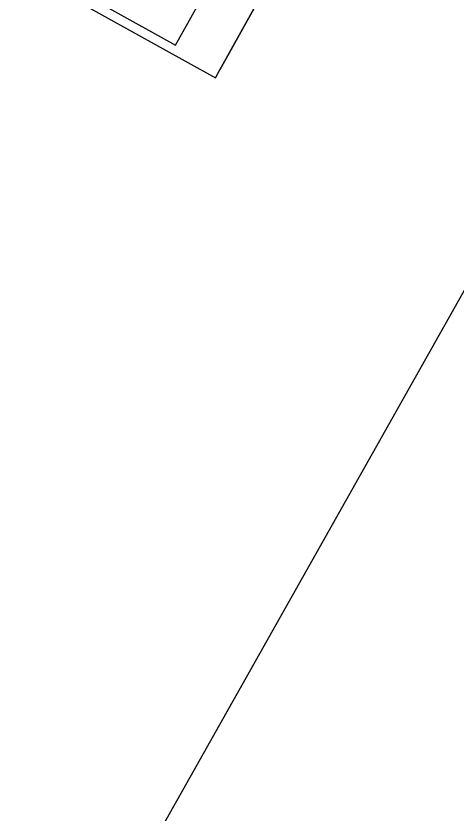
# Model space of a CAD drawing. Header units: metres. Extents: x 2.3 to 42.8, y 0.9 to 31.9.
# Drawn here: x 27.42 to 27.882, y 24.893 to 25.73 of the extents above; entities that cross this region are included whole.
import ezdxf

# ---------------------------------------------------------------- set-up
doc = ezdxf.new("R2010")
doc.units = ezdxf.units.M
doc.layers.add('ARREDI', color=9, linetype='Continuous')
doc.layers.add('PARETI_STRUTTURE', color=7, linetype='Continuous')

msp = doc.modelspace()

# ---------------------------------------------------------------- linework, layer by layer
at = {"layer": 'ARREDI'}
msp.add_lwpolyline([(27.23433, 25.89527), (27.58717, 25.69935), (27.61775, 25.75444), (27.26492, 25.95035)], close=True, dxfattribs=at)
at = {"layer": 'PARETI_STRUTTURE'}
for points in [[(29.41804, 28.15731), (29.46296, 28.2382), (26.9524, 23.77749)], [(27.22744, 25.8991), (27.22266, 25.89049), (27.62885, 25.66495), (27.63363, 25.67356)], [(27.63363, 25.67356), (27.6948, 25.78371), (27.63972, 25.8143)], [(27.69289, 25.78027), (27.63364, 25.67357)]]:
    msp.add_lwpolyline(points, dxfattribs=at)
msp.add_lwpolyline([(27.23433, 25.89527), (27.58717, 25.69935), (27.61775, 25.75444), (27.26492, 25.95035)], close=True, dxfattribs=at)

doc.saveas('drawing.dxf')
